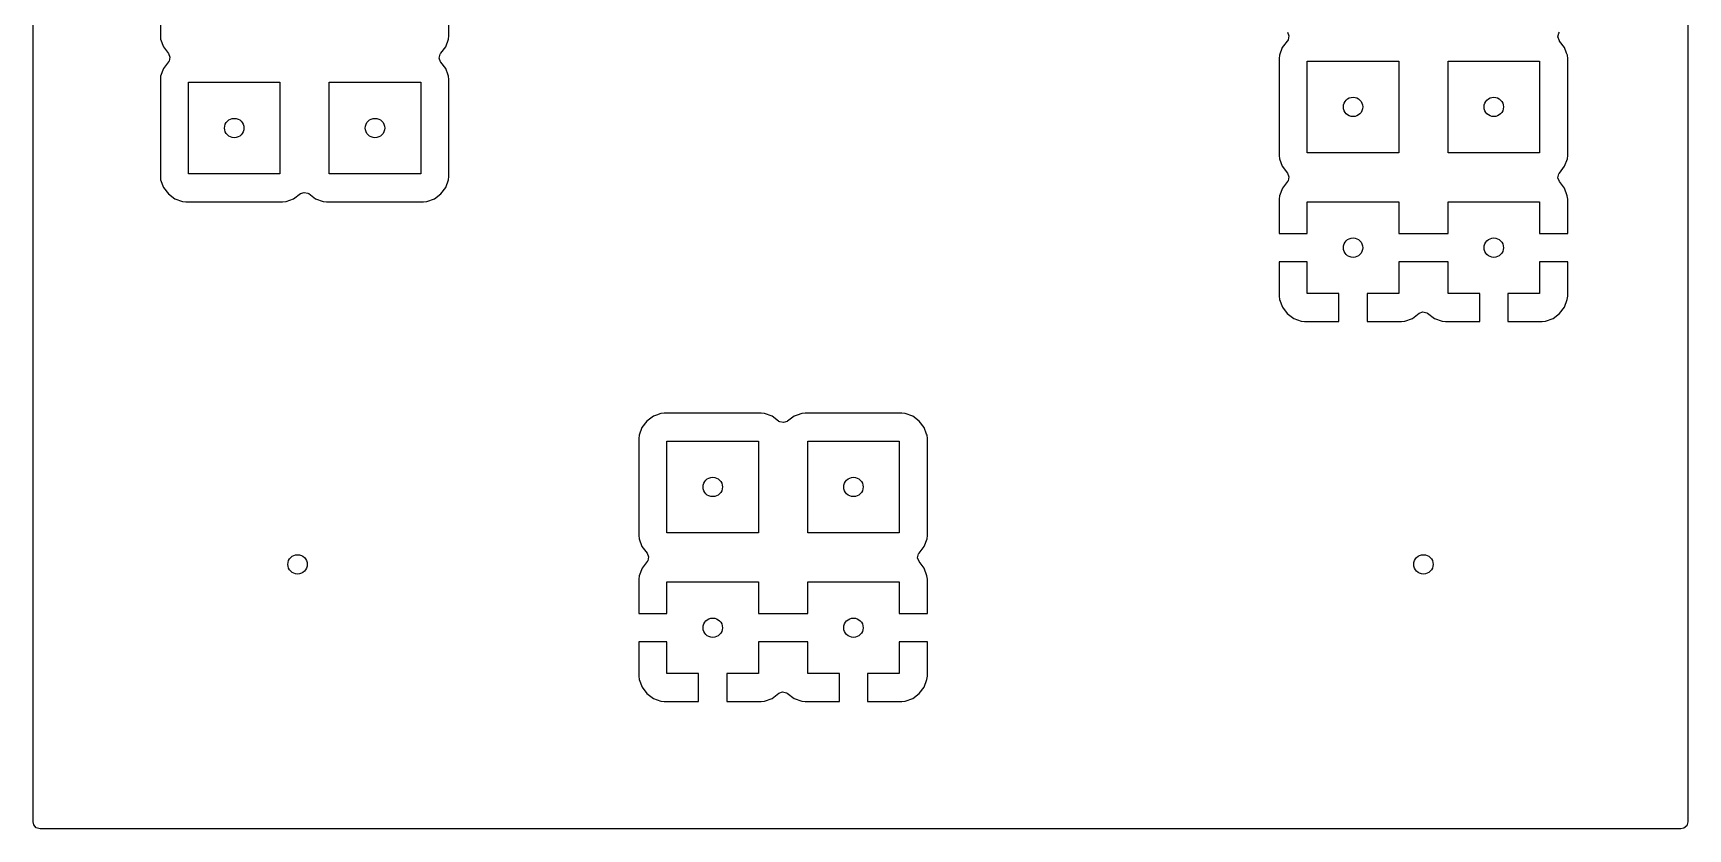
# Model space of a CAD drawing. Extents: x -4.36 to -3.19, y 5.39 to 6.96.
# Drawn here: x -4.363 to -3.187, y 5.387 to 5.952 of the extents above; entities that cross this region are included whole.
import ezdxf

# ---------------------------------------------------------------- set-up
doc = ezdxf.new("R2010")
doc.units = 0
doc.header["$MEASUREMENT"] = 0
doc.layers.add('BLACK', color=7, linetype='CONTINUOUS')

msp = doc.modelspace()

# ---------------------------------------------------------------- linework, layer by layer
at = {"layer": 'BLACK', "linetype": 'CONTINUOUS'}
for p, q in [((-3.1871, 6.958), (-3.1871, 5.392)), ((-4.3629, 5.6644), (-4.3629, 6.4194)), ((-4.2725, 6.0194), (-4.2725, 5.9506)), ((-4.0675, 5.9506), (-4.0675, 6.0194)), ((-4.2725, 5.9506), (-4.2723, 5.9482)), ((-4.0677, 5.9482), (-4.0675, 5.9506)), ((-4.0675, 5.9506), (-4.0675, 5.9506)), ((-3.4716, 5.953), (-3.4706, 5.9504)), ((-3.4706, 5.9504), (-3.4712, 5.9476)), ((-3.2794, 5.9497), (-3.2788, 5.9524)), ((-3.2788, 5.9524), (-3.2784, 5.953)), ((-4.2723, 5.9482), (-4.2723, 5.9482)), ((-4.2723, 5.9482), (-4.2703, 5.9428)), ((-4.2703, 5.9428), (-4.2703, 5.9428)), ((-4.2703, 5.9428), (-4.2666, 5.938)), ((-4.0734, 5.938), (-4.0732, 5.9382)), ((-4.0732, 5.9382), (-4.0697, 5.9428)), ((-4.0732, 5.9382), (-4.0732, 5.9382)), ((-4.0697, 5.9428), (-4.0677, 5.9482)), ((-4.0677, 5.9482), (-4.0677, 5.9482)), ((-3.4753, 5.9422), (-3.4773, 5.9368)), ((-3.4745, 5.9433), (-3.4753, 5.9422)), ((-3.4753, 5.9422), (-3.4753, 5.9422)), ((-3.4718, 5.9468), (-3.4745, 5.9433)), ((-3.4716, 5.947), (-3.4718, 5.9468)), ((-3.4718, 5.9468), (-3.4718, 5.9468)), ((-3.4712, 5.9476), (-3.4716, 5.947)), ((-3.2784, 5.947), (-3.2794, 5.9497)), ((-3.2782, 5.9468), (-3.2784, 5.947)), ((-3.2747, 5.9422), (-3.2782, 5.9468)), ((-3.2782, 5.9468), (-3.2782, 5.9468)), ((-3.2733, 5.9382), (-3.2747, 5.9422)), ((-3.2727, 5.9368), (-3.2733, 5.9382)), ((-4.2703, 5.9272), (-4.2723, 5.9218)), ((-4.2666, 5.932), (-4.2703, 5.9272)), ((-4.2703, 5.9272), (-4.2703, 5.9272)), ((-4.2666, 5.938), (-4.2657, 5.9354)), ((-4.2663, 5.9326), (-4.2666, 5.932)), ((-4.2657, 5.9354), (-4.2663, 5.9326)), ((-4.0743, 5.9346), (-4.0737, 5.9374)), ((-4.0734, 5.932), (-4.0743, 5.9346)), ((-4.0737, 5.9374), (-4.0734, 5.938)), ((-4.0732, 5.9318), (-4.0734, 5.932)), ((-4.0697, 5.9272), (-4.0732, 5.9318)), ((-4.0732, 5.9318), (-4.0732, 5.9318)), ((-4.068, 5.9225), (-4.0697, 5.9272)), ((-3.4773, 5.9368), (-3.4775, 5.9344)), ((-3.4775, 5.9344), (-3.4775, 5.8656)), ((-3.4773, 5.9368), (-3.4773, 5.9368)), ((-3.4575, 5.8675), (-3.4575, 5.9325)), ((-3.4575, 5.9325), (-3.3925, 5.9325)), ((-3.3925, 5.9325), (-3.3925, 5.8675)), ((-3.3575, 5.8675), (-3.3575, 5.9325)), ((-3.3575, 5.9325), (-3.2925, 5.9325)), ((-3.2925, 5.9325), (-3.2925, 5.8675)), ((-3.2725, 5.9344), (-3.2727, 5.9368)), ((-3.2727, 5.9368), (-3.2727, 5.9368)), ((-3.2725, 5.8656), (-3.2725, 5.9344)), ((-3.2725, 5.9344), (-3.2725, 5.9344)), ((-4.2723, 5.9218), (-4.2725, 5.9194)), ((-4.2725, 5.9194), (-4.2725, 5.8506)), ((-4.2723, 5.9218), (-4.2723, 5.9218)), ((-4.2525, 5.8525), (-4.2525, 5.9175)), ((-4.2525, 5.9175), (-4.1875, 5.9175)), ((-4.1875, 5.9175), (-4.1875, 5.8525)), ((-4.1525, 5.8525), (-4.1525, 5.9175)), ((-4.1525, 5.9175), (-4.0875, 5.9175)), ((-4.0875, 5.9175), (-4.0875, 5.8525)), ((-4.0677, 5.9218), (-4.068, 5.9225)), ((-4.0675, 5.9194), (-4.0677, 5.9218)), ((-4.0677, 5.9218), (-4.0677, 5.9218)), ((-4.0675, 5.8506), (-4.0675, 5.9194)), ((-4.0675, 5.9194), (-4.0675, 5.9194)), ((-3.4775, 5.8656), (-3.4773, 5.8632)), ((-3.4773, 5.8632), (-3.4773, 5.8632)), ((-3.4773, 5.8632), (-3.4753, 5.8578)), ((-3.4753, 5.8578), (-3.4753, 5.8578)), ((-3.4753, 5.8578), (-3.4716, 5.853)), ((-3.3925, 5.8675), (-3.4575, 5.8675)), ((-3.2925, 5.8675), (-3.3575, 5.8675)), ((-3.2784, 5.853), (-3.2747, 5.8578)), ((-3.2747, 5.8578), (-3.2727, 5.8632)), ((-3.2747, 5.8578), (-3.2747, 5.8578)), ((-3.2727, 5.8632), (-3.2725, 5.8656)), ((-3.2727, 5.8632), (-3.2727, 5.8632)), ((-3.2725, 5.8656), (-3.2725, 5.8656)), ((-4.2725, 5.8506), (-4.2723, 5.8482)), ((-4.2723, 5.8482), (-4.2723, 5.8482)), ((-4.2723, 5.8482), (-4.2703, 5.8428)), ((-4.1875, 5.8525), (-4.2525, 5.8525)), ((-4.0875, 5.8525), (-4.1525, 5.8525)), ((-4.0697, 5.8428), (-4.0677, 5.8482)), ((-4.0677, 5.8482), (-4.0675, 5.8506)), ((-4.0677, 5.8482), (-4.0677, 5.8482)), ((-4.0675, 5.8506), (-4.0675, 5.8506)), ((-3.4716, 5.847), (-3.4752, 5.8422)), ((-3.4716, 5.853), (-3.4706, 5.8503)), ((-3.4712, 5.8476), (-3.4716, 5.847)), ((-3.4706, 5.8503), (-3.4712, 5.8476)), ((-3.2794, 5.8496), (-3.2788, 5.8524)), ((-3.2784, 5.847), (-3.2794, 5.8496)), ((-3.2788, 5.8524), (-3.2784, 5.853)), ((-3.2748, 5.8422), (-3.2784, 5.847)), ((-4.2703, 5.8428), (-4.2703, 5.8428)), ((-4.2703, 5.8428), (-4.2668, 5.8382)), ((-4.2668, 5.8382), (-4.2622, 5.8347)), ((-4.2622, 5.8347), (-4.2622, 5.8347)), ((-4.2622, 5.8347), (-4.2568, 5.8327)), ((-4.2568, 5.8327), (-4.2568, 5.8327)), ((-4.2568, 5.8327), (-4.2544, 5.8325)), ((-4.2544, 5.8325), (-4.2544, 5.8325)), ((-4.2544, 5.8325), (-4.1856, 5.8325)), ((-4.1856, 5.8325), (-4.1832, 5.8327)), ((-4.1832, 5.8327), (-4.1778, 5.8347)), ((-4.1832, 5.8327), (-4.1832, 5.8327)), ((-4.1778, 5.8347), (-4.173, 5.8384)), ((-4.1778, 5.8347), (-4.1778, 5.8347)), ((-4.173, 5.8384), (-4.1704, 5.8393)), ((-4.1704, 5.8393), (-4.1676, 5.8387)), ((-4.1676, 5.8387), (-4.167, 5.8384)), ((-4.167, 5.8384), (-4.1622, 5.8347)), ((-4.1622, 5.8347), (-4.1622, 5.8347)), ((-4.1622, 5.8347), (-4.1568, 5.8327)), ((-4.1568, 5.8327), (-4.1568, 5.8327)), ((-4.1568, 5.8327), (-4.1544, 5.8325)), ((-4.1544, 5.8325), (-4.1544, 5.8325)), ((-4.1544, 5.8325), (-4.0856, 5.8325)), ((-4.0856, 5.8325), (-4.0832, 5.8327)), ((-4.0832, 5.8327), (-4.0778, 5.8347)), ((-4.0832, 5.8327), (-4.0832, 5.8327)), ((-4.0778, 5.8347), (-4.0732, 5.8382)), ((-4.0778, 5.8347), (-4.0778, 5.8347)), ((-4.0732, 5.8382), (-4.0697, 5.8428)), ((-4.0697, 5.8428), (-4.0697, 5.8428)), ((-3.4772, 5.8368), (-3.4775, 5.8344)), ((-3.4775, 5.8344), (-3.4775, 5.81)), ((-3.4752, 5.8422), (-3.4772, 5.8368)), ((-3.4752, 5.8422), (-3.4752, 5.8422)), ((-3.4575, 5.81), (-3.4575, 5.8325)), ((-3.4575, 5.8325), (-3.3925, 5.8325)), ((-3.3925, 5.8325), (-3.3925, 5.81)), ((-3.3575, 5.81), (-3.3575, 5.8325)), ((-3.3575, 5.8325), (-3.2925, 5.8325)), ((-3.2925, 5.8325), (-3.2925, 5.81)), ((-3.2728, 5.8368), (-3.2748, 5.8422)), ((-3.2748, 5.8422), (-3.2748, 5.8422)), ((-3.2725, 5.8344), (-3.2728, 5.8368)), ((-3.2725, 5.81), (-3.2725, 5.8344)), ((-3.2725, 5.8344), (-3.2725, 5.8344)), ((-3.4775, 5.81), (-3.4575, 5.81)), ((-3.3925, 5.81), (-3.3575, 5.81)), ((-3.2925, 5.81), (-3.2725, 5.81)), ((-3.4775, 5.79), (-3.4775, 5.7656)), ((-3.4575, 5.79), (-3.4775, 5.79)), ((-3.4575, 5.7675), (-3.4575, 5.79)), ((-3.3925, 5.79), (-3.3925, 5.7675)), ((-3.3575, 5.79), (-3.3925, 5.79)), ((-3.3575, 5.7675), (-3.3575, 5.79)), ((-3.2725, 5.79), (-3.2925, 5.79)), ((-3.2925, 5.79), (-3.2925, 5.7675)), ((-3.2725, 5.7656), (-3.2725, 5.79)), ((-3.4775, 5.7656), (-3.4772, 5.7632)), ((-3.4772, 5.7632), (-3.4752, 5.7578)), ((-3.435, 5.7675), (-3.4575, 5.7675)), ((-3.435, 5.7475), (-3.435, 5.7675)), ((-3.3925, 5.7675), (-3.415, 5.7675)), ((-3.415, 5.7675), (-3.415, 5.7475)), ((-3.335, 5.7675), (-3.3575, 5.7675)), ((-3.335, 5.7475), (-3.335, 5.7675)), ((-3.2925, 5.7675), (-3.315, 5.7675)), ((-3.315, 5.7675), (-3.315, 5.7475)), ((-3.2748, 5.7578), (-3.2728, 5.7632)), ((-3.2728, 5.7632), (-3.2725, 5.7656)), ((-3.2725, 5.7656), (-3.2725, 5.7656)), ((-3.4752, 5.7578), (-3.4752, 5.7578)), ((-3.4752, 5.7578), (-3.4718, 5.7532)), ((-3.4718, 5.7532), (-3.4672, 5.7498)), ((-3.3828, 5.7498), (-3.378, 5.7534)), ((-3.378, 5.7534), (-3.3754, 5.7544)), ((-3.3754, 5.7544), (-3.3726, 5.7538)), ((-3.3726, 5.7538), (-3.372, 5.7534)), ((-3.372, 5.7534), (-3.3672, 5.7498)), ((-3.2828, 5.7498), (-3.2782, 5.7532)), ((-3.2782, 5.7532), (-3.2748, 5.7578)), ((-3.2748, 5.7578), (-3.2748, 5.7578)), ((-3.4672, 5.7498), (-3.4618, 5.7478)), ((-3.4618, 5.7478), (-3.4594, 5.7475)), ((-3.4594, 5.7475), (-3.435, 5.7475)), ((-3.415, 5.7475), (-3.3906, 5.7475)), ((-3.3906, 5.7475), (-3.3882, 5.7478)), ((-3.3882, 5.7478), (-3.3828, 5.7498)), ((-3.3828, 5.7498), (-3.3828, 5.7498)), ((-3.3672, 5.7498), (-3.3618, 5.7478)), ((-3.3618, 5.7478), (-3.3594, 5.7475)), ((-3.3594, 5.7475), (-3.335, 5.7475)), ((-3.315, 5.7475), (-3.2906, 5.7475)), ((-3.2906, 5.7475), (-3.2882, 5.7478)), ((-3.2882, 5.7478), (-3.2828, 5.7498)), ((-3.2828, 5.7498), (-3.2828, 5.7498)), ((-3.9222, 5.6803), (-3.9268, 5.6768)), ((-3.9199, 5.6811), (-3.9222, 5.6803)), ((-3.9222, 5.6803), (-3.9222, 5.6803)), ((-3.9222, 5.6803), (-3.9222, 5.6803)), ((-3.9168, 5.6823), (-3.9199, 5.6811)), ((-3.9144, 5.6825), (-3.9168, 5.6823)), ((-3.9168, 5.6823), (-3.9168, 5.6823)), ((-3.9144, 5.6825), (-3.9144, 5.6825)), ((-3.8456, 5.6825), (-3.9144, 5.6825)), ((-3.9144, 5.6825), (-3.9144, 5.6825)), ((-3.8432, 5.6823), (-3.8456, 5.6825)), ((-3.8456, 5.6825), (-3.8456, 5.6825)), ((-3.8456, 5.6825), (-3.8456, 5.6825)), ((-3.8378, 5.6803), (-3.8432, 5.6823)), ((-3.8432, 5.6823), (-3.8432, 5.6823)), ((-3.8432, 5.6823), (-3.8432, 5.6823)), ((-3.8332, 5.6768), (-3.8378, 5.6803)), ((-3.8222, 5.6803), (-3.8268, 5.6768)), ((-3.8199, 5.6811), (-3.8222, 5.6803)), ((-3.8168, 5.6823), (-3.8199, 5.6811)), ((-3.8144, 5.6825), (-3.8168, 5.6823)), ((-3.8168, 5.6823), (-3.8168, 5.6823)), ((-3.7456, 5.6825), (-3.8144, 5.6825)), ((-3.8144, 5.6825), (-3.8144, 5.6825)), ((-3.8144, 5.6825), (-3.8144, 5.6825)), ((-3.7432, 5.6823), (-3.7456, 5.6825)), ((-3.7456, 5.6825), (-3.7456, 5.6825)), ((-3.7456, 5.6825), (-3.7456, 5.6825)), ((-3.7378, 5.6803), (-3.7432, 5.6823)), ((-3.7432, 5.6823), (-3.7432, 5.6823)), ((-3.7432, 5.6823), (-3.7432, 5.6823)), ((-3.7332, 5.6768), (-3.7378, 5.6803)), ((-3.9303, 5.6722), (-3.9323, 5.6668)), ((-3.9268, 5.6768), (-3.9303, 5.6722)), ((-3.9303, 5.6722), (-3.9303, 5.6722)), ((-3.833, 5.6766), (-3.8332, 5.6768)), ((-3.8332, 5.6768), (-3.8332, 5.6768)), ((-3.8324, 5.6763), (-3.833, 5.6766)), ((-3.8296, 5.6757), (-3.8324, 5.6763)), ((-3.827, 5.6766), (-3.8296, 5.6757)), ((-3.8268, 5.6768), (-3.827, 5.6766)), ((-3.8268, 5.6768), (-3.8268, 5.6768)), ((-3.7297, 5.6722), (-3.7332, 5.6768)), ((-3.728, 5.6675), (-3.7297, 5.6722)), ((-4.3629, 5.392), (-4.3629, 5.6644)), ((-3.9323, 5.6668), (-3.9325, 5.6644)), ((-3.9325, 5.6644), (-3.9325, 5.5956)), ((-3.9323, 5.6668), (-3.9323, 5.6668)), ((-3.9125, 5.5975), (-3.9125, 5.6625)), ((-3.9125, 5.6625), (-3.8475, 5.6625)), ((-3.8475, 5.6625), (-3.8475, 5.5975)), ((-3.8125, 5.5975), (-3.8125, 5.6625)), ((-3.8125, 5.6625), (-3.7475, 5.6625)), ((-3.7475, 5.6625), (-3.7475, 5.5975)), ((-3.7277, 5.6668), (-3.728, 5.6675)), ((-3.7275, 5.6644), (-3.7277, 5.6668)), ((-3.7277, 5.6668), (-3.7277, 5.6668)), ((-3.7275, 5.5956), (-3.7275, 5.6644)), ((-3.7275, 5.6644), (-3.7275, 5.6644)), ((-3.8475, 5.5975), (-3.9125, 5.5975)), ((-3.7475, 5.5975), (-3.8125, 5.5975)), ((-3.9325, 5.5956), (-3.9323, 5.5932)), ((-3.9323, 5.5932), (-3.9323, 5.5932)), ((-3.9323, 5.5932), (-3.9303, 5.5878)), ((-3.9303, 5.5878), (-3.9303, 5.5878)), ((-3.9303, 5.5878), (-3.9266, 5.583)), ((-3.7334, 5.583), (-3.7297, 5.5878)), ((-3.7297, 5.5878), (-3.7277, 5.5932)), ((-3.7297, 5.5878), (-3.7297, 5.5878)), ((-3.7277, 5.5932), (-3.7275, 5.5956)), ((-3.7277, 5.5932), (-3.7277, 5.5932)), ((-3.7275, 5.5956), (-3.7275, 5.5956)), ((-3.9266, 5.577), (-3.9302, 5.5722)), ((-3.9266, 5.583), (-3.9256, 5.5803)), ((-3.9262, 5.5776), (-3.9266, 5.577)), ((-3.9256, 5.5803), (-3.9262, 5.5776)), ((-3.7344, 5.5796), (-3.7338, 5.5824)), ((-3.7334, 5.577), (-3.7344, 5.5796)), ((-3.7338, 5.5824), (-3.7334, 5.583)), ((-3.7298, 5.5722), (-3.7334, 5.577)), ((-3.9322, 5.5668), (-3.9325, 5.5644)), ((-3.9325, 5.5644), (-3.9325, 5.54)), ((-3.9302, 5.5722), (-3.9322, 5.5668)), ((-3.9302, 5.5722), (-3.9302, 5.5722)), ((-3.9125, 5.54), (-3.9125, 5.5625)), ((-3.9125, 5.5625), (-3.8475, 5.5625)), ((-3.8475, 5.5625), (-3.8475, 5.54)), ((-3.8125, 5.54), (-3.8125, 5.5625)), ((-3.8125, 5.5625), (-3.7475, 5.5625)), ((-3.7475, 5.5625), (-3.7475, 5.54)), ((-3.7278, 5.5668), (-3.7298, 5.5722)), ((-3.7298, 5.5722), (-3.7298, 5.5722)), ((-3.7275, 5.5644), (-3.7278, 5.5668)), ((-3.7275, 5.54), (-3.7275, 5.5644)), ((-3.7275, 5.5644), (-3.7275, 5.5644)), ((-3.9325, 5.54), (-3.9125, 5.54)), ((-3.8475, 5.54), (-3.8125, 5.54)), ((-3.7475, 5.54), (-3.7275, 5.54)), ((-3.9325, 5.52), (-3.9325, 5.4956)), ((-3.9125, 5.52), (-3.9325, 5.52)), ((-3.9125, 5.4975), (-3.9125, 5.52)), ((-3.8475, 5.52), (-3.8475, 5.4975)), ((-3.8125, 5.52), (-3.8475, 5.52)), ((-3.8125, 5.4975), (-3.8125, 5.52)), ((-3.7275, 5.52), (-3.7475, 5.52)), ((-3.7475, 5.52), (-3.7475, 5.4975)), ((-3.7275, 5.4956), (-3.7275, 5.52)), ((-3.9325, 5.4956), (-3.9322, 5.4932)), ((-3.9322, 5.4932), (-3.9302, 5.4878)), ((-3.89, 5.4975), (-3.9125, 5.4975)), ((-3.89, 5.4775), (-3.89, 5.4975)), ((-3.8475, 5.4975), (-3.87, 5.4975)), ((-3.87, 5.4975), (-3.87, 5.4775)), ((-3.79, 5.4975), (-3.8125, 5.4975)), ((-3.79, 5.4775), (-3.79, 5.4975)), ((-3.7475, 5.4975), (-3.77, 5.4975)), ((-3.77, 5.4975), (-3.77, 5.4775)), ((-3.7298, 5.4878), (-3.7278, 5.4932)), ((-3.7278, 5.4932), (-3.7275, 5.4956)), ((-3.7275, 5.4956), (-3.7275, 5.4956)), ((-3.9302, 5.4878), (-3.9302, 5.4878)), ((-3.9302, 5.4878), (-3.9268, 5.4832)), ((-3.9268, 5.4832), (-3.9222, 5.4798)), ((-3.9222, 5.4798), (-3.9168, 5.4778)), ((-3.8432, 5.4778), (-3.8378, 5.4798)), ((-3.8378, 5.4798), (-3.833, 5.4834)), ((-3.8378, 5.4798), (-3.8378, 5.4798)), ((-3.833, 5.4834), (-3.8304, 5.4844)), ((-3.8304, 5.4844), (-3.8276, 5.4838)), ((-3.8276, 5.4838), (-3.827, 5.4834)), ((-3.827, 5.4834), (-3.8222, 5.4798)), ((-3.8222, 5.4798), (-3.8168, 5.4778)), ((-3.7432, 5.4778), (-3.7378, 5.4798)), ((-3.7378, 5.4798), (-3.7332, 5.4832)), ((-3.7378, 5.4798), (-3.7378, 5.4798)), ((-3.7332, 5.4832), (-3.7298, 5.4878)), ((-3.7298, 5.4878), (-3.7298, 5.4878)), ((-3.9168, 5.4778), (-3.9144, 5.4775)), ((-3.9144, 5.4775), (-3.89, 5.4775)), ((-3.87, 5.4775), (-3.8456, 5.4775)), ((-3.8456, 5.4775), (-3.8432, 5.4778)), ((-3.8168, 5.4778), (-3.8144, 5.4775)), ((-3.8144, 5.4775), (-3.79, 5.4775)), ((-3.77, 5.4775), (-3.7456, 5.4775)), ((-3.7456, 5.4775), (-3.7432, 5.4778)), ((-4.3625, 5.39), (-4.3629, 5.392)), ((-4.3607, 5.3879), (-4.3625, 5.39)), ((-4.358, 5.3871), (-4.3607, 5.3879)), ((-3.192, 5.3871), (-4.358, 5.3871)), ((-3.19, 5.3875), (-3.192, 5.3871)), ((-3.1879, 5.3893), (-3.19, 5.3875)), ((-3.1871, 5.392), (-3.1879, 5.3893))]:
    msp.add_line(p, q, dxfattribs=at)
at = {"layer": 'BLACK'}
for centre in [(-3.425, 5.9), (-3.325, 5.9), (-4.22, 5.885), (-4.12, 5.885), (-3.425, 5.8), (-3.325, 5.8), (-3.88, 5.63), (-3.78, 5.63), (-4.175, 5.575), (-3.375, 5.575), (-3.88, 5.53), (-3.78, 5.53)]:
    msp.add_circle(centre, 0.00689, dxfattribs=at)
at = {"layer": 'WHITE'}
for centre in [(-3.425, 5.9), (-3.325, 5.9), (-4.22, 5.885), (-4.12, 5.885), (-3.425, 5.8), (-3.325, 5.8), (-3.88, 5.63), (-3.78, 5.63), (-4.175, 5.575), (-3.375, 5.575), (-3.88, 5.53), (-3.78, 5.53)]:
    msp.add_circle(centre, 0.00689, dxfattribs=at)

doc.saveas('drawing.dxf')
